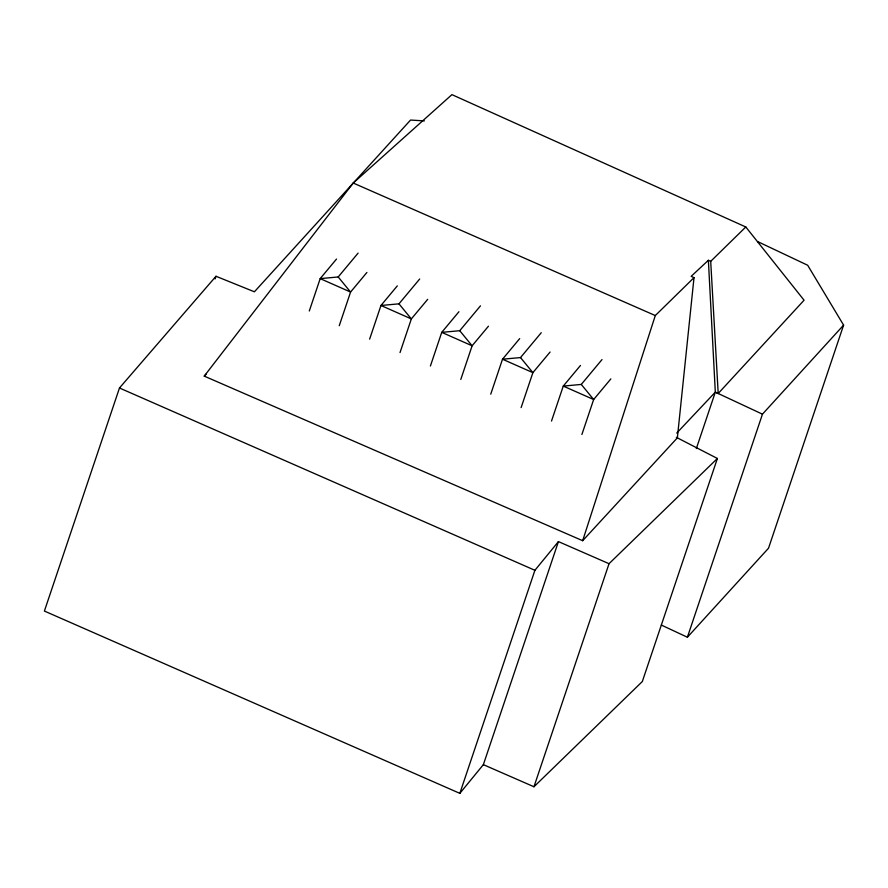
<?xml version="1.0" encoding="UTF-8"?>
<svg xmlns="http://www.w3.org/2000/svg" width="888" height="888" viewBox="0 0 888 888"><rect width="100%" height="100%" fill="white"/><g stroke="black" fill="none" stroke-linecap="round" stroke-linejoin="round"><path stroke-width="1.33" d="M708.38 260.284L691.175 276.323L694.005 277.667L677.366 437.851L582.672 540.703L204.24 376.124L353.235 183.039L451.925 94.639L745.809 226.984L804.073 300.211L718.203 393.495L715.317 392.152L708.38 260.284L710.7 261.338L718.203 393.495M582.672 540.703L655.3 315.551L694.005 277.667M424.353 120.89L410.545 120.058L254.401 291.797L215.995 276.268L119.469 387.989L44.4 611.055L459.84 793.361L483.361 764.657L558.43 541.602L609.035 563.702L717.393 458.474L676.323 437.318M215.107 278.888L215.995 276.268M309.301 310.978L320.191 278.621L336.53 259.03M339.249 325.707L350.571 292.052L366.911 272.461M369.63 339.138L380.963 305.483L397.302 285.892M400.022 352.58L411.344 318.914L427.683 299.334M430.403 366.011L441.736 332.356L458.93 311.732M460.794 379.442L472.116 345.787L488.456 326.196M490.742 394.172L502.508 359.218L519.702 338.606M521.123 407.603L532.889 372.649L550.083 352.036M551.515 421.034L563.269 386.091L580.475 365.468M459.84 793.361L534.909 570.296L558.43 541.602M581.895 434.476L593.661 399.522L610.855 378.899M483.361 764.657L533.966 786.757L609.035 563.702M696.336 448.573L714.884 393.462M717.393 458.474L642.324 681.529L533.966 786.757M661.349 625.063L687.39 637.229L762.459 414.174L843.6 325.13L807.669 265.246L757.608 241.569M843.6 325.13L768.531 548.185L687.39 637.229M338.195 276.967L350.571 292.052L320.191 278.621L338.195 276.967L358.097 253.113M398.967 303.84L411.344 318.914L380.963 305.483L398.967 303.84L419.702 278.987M459.74 330.702L472.116 345.787L441.736 332.356L459.74 330.702L480.475 305.849M520.512 357.575L532.889 372.649L502.508 359.218L520.512 357.575L541.247 332.723M581.285 384.437L593.661 399.522L563.269 386.091L581.285 384.437L602.009 359.584M676.734 433.078L715.317 392.152L762.459 414.174M204.24 376.124L206.16 374.126M710.7 261.338L745.809 226.984M353.235 183.039L655.3 315.551M119.469 387.989L534.909 570.296"/></g></svg>
